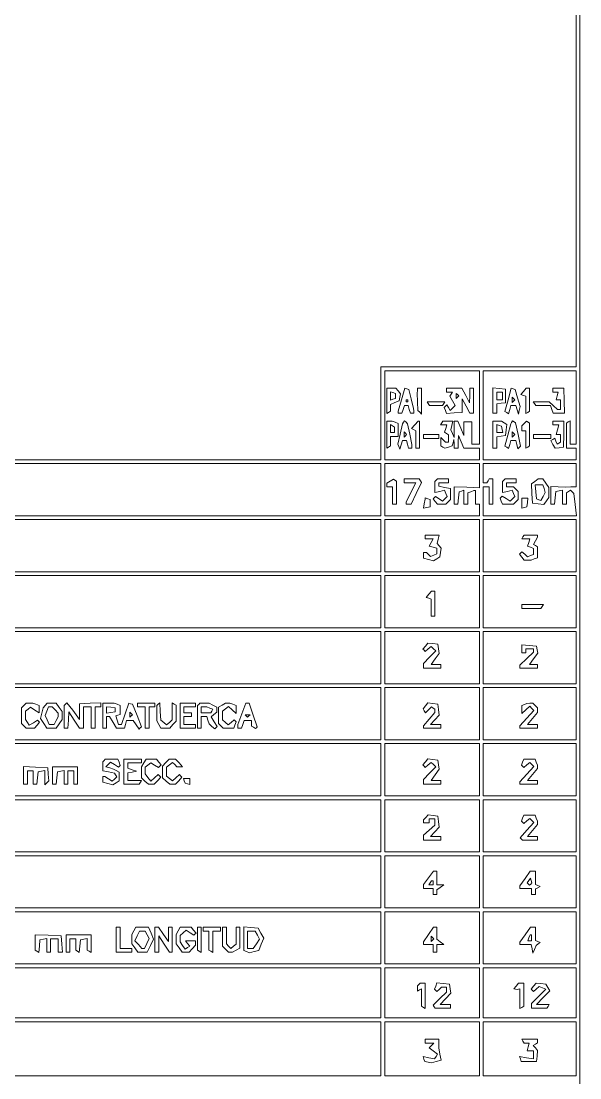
# Paper-space layout 'AN-02-DGE-008' of a CAD drawing. Header units: metres, sheet in millimetres. Extents: x 12 to 193, y 4 to 291.
# Drawn here: x 158 to 193.4, y 89.6 to 156.6 of the extents above; entities that cross this region are included whole.
import ezdxf

# ---------------------------------------------------------------- set-up
doc = ezdxf.new("R2010")
doc.units = ezdxf.units.M
doc.layers.add('DGE_CONTORNOS', color=7, linetype='Continuous', lineweight=0)
doc.layers.add('DGE_DATOS', color=7, linetype='Continuous', lineweight=0)

# ---------------------------------------------------------------- blocks, each defined once
blk = doc.blocks.new('LP_REF_DGE_MT_008')
at = {"layer": 'DGE_CONTORNOS'}
for points in [[(29.374, 147.736), (29.374, 24.923), (111.396, 24.923), (193.417, 24.923), (193.417, 147.736), (193.417, 270.55), (111.396, 270.55), (29.374, 270.55)], [(193.172, 202.497), (193.172, 134.689), (186.985, 134.689), (180.798, 134.689), (180.798, 131.749), (180.798, 128.809), (111.824, 128.809), (42.85, 128.809), (42.85, 199.557), (42.85, 270.305), (118.011, 270.305), (193.172, 270.305)], [(187.047, 132.117), (187.047, 129.789), (186.802, 129.789), (186.556, 129.789), (186.556, 130.498), (186.556, 131.207), (186.311, 131.207), (186.066, 131.207), (186.06, 130.773), (186.054, 130.34), (185.863, 130.8), (185.673, 131.259), (185.563, 131.259), (185.454, 131.259), (185.445, 130.738), (185.437, 130.218), (185.334, 130.463), (185.232, 130.708), (185.295, 130.983), (185.358, 131.259), (185.046, 131.259), (184.733, 131.259), (184.658, 131.137), (184.582, 131.014), (184.781, 131.014), (184.98, 131.014), (184.906, 130.779), (184.831, 130.545), (184.959, 130.466), (185.086, 130.387), (185.086, 130.149), (185.086, 129.912), (184.988, 129.912), (184.89, 129.912), (184.743, 130.059), (184.596, 130.206), (184.596, 129.943), (184.596, 129.681), (184.72, 129.605), (184.844, 129.528), (185.08, 129.603), (185.316, 129.678), (185.371, 129.887), (185.425, 130.095), (185.44, 129.82), (185.454, 129.544), (185.576, 129.544), (185.699, 129.544), (185.709, 129.942), (185.719, 130.34), (185.893, 129.942), (186.067, 129.544), (186.557, 129.544), (187.047, 129.544), (187.047, 129.177), (187.047, 128.809), (184.045, 128.809), (181.043, 128.809), (181.043, 131.627), (181.043, 134.444), (184.045, 134.444), (187.047, 134.444)], [(193.172, 132.117), (193.172, 129.789), (192.988, 129.789), (192.805, 129.789), (192.805, 130.531), (192.805, 131.274), (192.682, 131.198), (192.56, 131.122), (192.56, 130.333), (192.56, 129.544), (192.866, 129.544), (193.172, 129.544), (193.172, 129.177), (193.172, 128.809), (190.232, 128.809), (187.292, 128.809), (187.292, 131.627), (187.292, 134.444), (190.232, 134.444), (193.172, 134.444)], [(187.904, 132.553), (187.904, 131.749), (188.027, 131.749), (188.149, 131.749), (188.149, 132.047), (188.149, 132.345), (188.425, 132.384), (188.7, 132.423), (188.7, 132.852), (188.7, 133.28), (188.302, 133.319), (187.904, 133.357)], [(181.166, 132.538), (181.166, 131.735), (181.288, 131.81), (181.411, 131.886), (181.411, 132.095), (181.411, 132.304), (181.686, 132.425), (181.961, 132.545), (182.002, 132.766), (182.044, 132.986), (181.896, 133.164), (181.749, 133.342), (181.457, 133.342), (181.166, 133.342)], [(181.717, 132.852), (181.717, 132.688), (181.564, 132.637), (181.411, 132.586), (181.411, 132.852), (181.411, 133.117), (181.564, 133.066), (181.717, 133.015)], [(182.106, 132.612), (181.901, 131.875), (181.901, 131.812), (181.901, 131.749), (182.015, 131.749), (182.13, 131.749), (182.207, 131.994), (182.285, 132.239), (182.411, 132.239), (182.537, 132.239), (182.601, 131.994), (182.665, 131.749), (182.773, 131.749), (182.881, 131.749), (182.879, 131.902), (182.876, 132.055), (182.72, 132.66), (182.563, 133.264), (182.437, 133.306), (182.311, 133.348)], [(183.11, 133.189), (183.093, 133.035), (183.121, 132.484), (183.148, 131.933), (183.26, 131.817), (183.371, 131.7), (183.371, 132.521), (183.371, 133.342), (183.249, 133.342), (183.126, 133.342)], [(184.964, 133.219), (184.964, 133.097), (185.155, 133.097), (185.346, 133.097), (185.263, 132.963), (185.18, 132.828), (185.339, 132.531), (185.498, 132.234), (185.348, 132.085), (185.199, 131.935), (185.088, 132.114), (184.977, 132.293), (184.894, 132.21), (184.811, 132.127), (184.885, 131.935), (184.959, 131.743), (185.451, 131.777), (185.944, 131.81), (185.949, 132.239), (185.955, 132.668), (186.197, 132.209), (186.44, 131.749), (186.559, 131.749), (186.679, 131.749), (186.679, 132.545), (186.679, 133.342), (186.556, 133.342), (186.434, 133.342), (186.429, 132.882), (186.423, 132.423), (186.181, 132.882), (185.938, 133.342), (185.451, 133.342), (184.964, 133.342)], [(185.658, 132.77), (185.576, 132.688), (185.576, 132.852), (185.576, 133.015), (185.658, 132.933), (185.74, 132.852)], [(188.517, 132.852), (188.517, 132.607), (188.333, 132.607), (188.149, 132.607), (188.149, 132.852), (188.149, 133.097), (188.333, 133.097), (188.517, 133.097)], [(188.862, 132.608), (188.665, 131.87), (188.783, 131.797), (188.901, 131.725), (188.968, 131.982), (189.035, 132.239), (189.19, 132.239), (189.346, 132.239), (189.437, 131.964), (189.528, 131.688), (189.576, 131.933), (189.625, 132.178), (189.466, 132.72), (189.308, 133.262), (189.184, 133.303), (189.059, 133.345)], [(189.211, 132.525), (189.129, 132.443), (189.129, 132.607), (189.129, 132.77), (189.211, 132.688), (189.293, 132.607)], [(189.849, 133.138), (189.681, 132.934), (189.834, 132.883), (189.987, 132.831), (189.987, 132.283), (189.987, 131.735), (190.109, 131.81), (190.232, 131.886), (190.232, 132.614), (190.232, 133.342), (190.124, 133.342), (190.017, 133.342)], [(191.702, 133.219), (191.702, 133.097), (191.874, 133.097), (192.047, 133.097), (191.982, 132.852), (191.918, 132.607), (192.055, 132.607), (192.192, 132.607), (192.192, 132.3), (192.192, 131.994), (192.093, 131.994), (191.993, 131.994), (191.73, 132.239), (191.467, 132.484), (190.965, 132.484), (190.462, 132.484), (190.538, 132.362), (190.614, 132.239), (191.088, 132.239), (191.563, 132.239), (191.641, 131.994), (191.718, 131.749), (192.078, 131.749), (192.437, 131.749), (192.415, 132.545), (192.393, 133.342), (192.048, 133.342), (191.702, 133.342)], [(182.514, 132.545), (182.514, 132.484), (182.452, 132.484), (182.391, 132.484), (182.391, 132.545), (182.391, 132.607), (182.452, 132.607), (182.514, 132.607)], [(183.8, 132.362), (183.876, 132.239), (184.29, 132.239), (184.704, 132.239), (184.78, 132.362), (184.856, 132.484), (184.29, 132.484), (183.724, 132.484)], [(181.166, 130.394), (181.166, 129.53), (181.288, 129.605), (181.411, 129.681), (181.411, 129.98), (181.411, 130.279), (181.656, 130.279), (181.901, 130.279), (181.901, 130.695), (181.901, 131.11), (181.707, 131.185), (181.513, 131.259), (181.34, 131.259), (181.166, 131.259)], [(181.656, 130.701), (181.656, 130.524), (181.534, 130.524), (181.411, 130.524), (181.411, 130.776), (181.411, 131.029), (181.534, 130.953), (181.656, 130.877)], [(182.237, 131.178), (182.178, 131.075), (182.028, 130.436), (181.878, 129.796), (181.943, 129.639), (182.007, 129.483), (182.091, 129.758), (182.175, 130.034), (182.294, 130.034), (182.414, 130.034), (182.478, 129.789), (182.542, 129.544), (182.65, 129.544), (182.759, 129.544), (182.759, 129.661), (182.759, 129.777), (182.623, 130.426), (182.487, 131.075), (182.392, 131.178), (182.296, 131.28)], [(182.953, 131.026), (182.743, 130.793), (182.873, 130.713), (183.004, 130.632), (183.004, 130.088), (183.004, 129.544), (183.126, 129.544), (183.249, 129.544), (183.249, 130.402), (183.249, 131.259), (183.206, 131.259), (183.164, 131.259)], [(187.904, 130.402), (187.904, 129.544), (188.027, 129.544), (188.149, 129.544), (188.149, 129.903), (188.149, 130.262), (188.425, 130.301), (188.7, 130.34), (188.741, 130.695), (188.781, 131.049), (188.618, 131.152), (188.455, 131.255), (188.18, 131.257), (187.904, 131.259)], [(188.495, 130.728), (188.535, 130.524), (188.342, 130.524), (188.149, 130.524), (188.149, 130.779), (188.149, 131.035), (188.302, 130.984), (188.455, 130.933)], [(189.088, 131.169), (189.03, 131.075), (188.846, 130.371), (188.662, 129.667), (188.782, 129.593), (188.901, 129.519), (188.968, 129.777), (189.035, 130.034), (189.19, 130.034), (189.346, 130.034), (189.416, 129.764), (189.487, 129.493), (189.571, 129.577), (189.654, 129.66), (189.497, 130.402), (189.339, 131.144), (189.243, 131.203), (189.146, 131.263)], [(189.884, 131.107), (189.742, 130.965), (189.742, 130.806), (189.742, 130.647), (189.864, 130.647), (189.987, 130.647), (189.987, 130.088), (189.987, 129.53), (190.109, 129.605), (190.232, 129.681), (190.232, 130.402), (190.232, 131.122), (190.129, 131.186), (190.026, 131.249)], [(191.702, 131.137), (191.702, 131.014), (191.888, 131.014), (192.074, 131.014), (191.997, 130.708), (191.92, 130.402), (192.056, 130.402), (192.192, 130.402), (192.192, 130.164), (192.192, 129.926), (192.082, 129.858), (191.973, 129.79), (191.899, 129.981), (191.826, 130.172), (191.703, 130.096), (191.579, 130.019), (191.71, 129.774), (191.841, 129.529), (192.108, 129.567), (192.376, 129.605), (192.39, 130.432), (192.404, 131.259), (192.053, 131.259), (191.702, 131.259)], [(182.35, 130.32), (182.269, 130.238), (182.269, 130.402), (182.269, 130.565), (182.35, 130.483), (182.432, 130.402)], [(183.494, 130.279), (183.494, 130.157), (183.984, 130.157), (184.474, 130.157), (184.474, 130.279), (184.474, 130.402), (183.984, 130.402), (183.494, 130.402)], [(189.211, 130.32), (189.129, 130.238), (189.129, 130.402), (189.129, 130.565), (189.211, 130.483), (189.293, 130.402)], [(190.477, 130.279), (190.477, 130.157), (191.028, 130.157), (191.579, 130.157), (191.579, 130.279), (191.579, 130.402), (191.028, 130.402), (190.477, 130.402)], [(180.798, 126.91), (180.798, 125.256), (121.074, 125.256), (61.35, 125.256), (61.35, 126.91), (61.35, 128.564), (121.074, 128.564), (180.798, 128.564)], [(187.047, 127.794), (187.047, 127.024), (186.25, 127.06), (185.454, 127.096), (185.454, 126.544), (185.454, 125.991), (185.569, 125.991), (185.683, 125.991), (185.722, 126.38), (185.76, 126.769), (185.913, 126.819), (186.066, 126.869), (186.066, 126.43), (186.066, 125.991), (186.189, 125.991), (186.311, 125.991), (186.311, 126.346), (186.311, 126.7), (186.505, 126.775), (186.699, 126.849), (186.75, 126.849), (186.802, 126.849), (186.802, 126.42), (186.802, 125.991), (186.924, 125.991), (187.047, 125.991), (187.047, 125.624), (187.047, 125.256), (184.045, 125.256), (181.043, 125.256), (181.043, 126.91), (181.043, 128.564), (184.045, 128.564), (187.047, 128.564)], [(193.172, 127.829), (193.172, 127.094), (192.835, 127.082), (192.498, 127.07), (192.039, 127.091), (191.579, 127.113), (191.579, 126.552), (191.579, 125.991), (191.694, 125.991), (191.809, 125.991), (191.847, 126.388), (191.886, 126.786), (192.1, 126.826), (192.315, 126.867), (192.315, 126.429), (192.315, 125.991), (192.437, 125.991), (192.56, 125.991), (192.56, 126.352), (192.56, 126.712), (192.693, 126.794), (192.826, 126.877), (192.927, 126.771), (193.029, 126.665), (193.115, 125.961), (193.2, 125.256), (190.246, 125.256), (187.292, 125.256), (187.292, 126.175), (187.292, 127.094), (187.475, 127.094), (187.659, 127.094), (187.659, 126.543), (187.659, 125.991), (187.782, 125.991), (187.904, 125.991), (187.904, 126.788), (187.904, 127.584), (187.789, 127.584), (187.674, 127.584), (187.598, 127.461), (187.522, 127.339), (187.407, 127.339), (187.292, 127.339), (187.292, 127.951), (187.292, 128.564), (190.232, 128.564), (193.172, 128.564)], [(181.378, 127.445), (181.166, 127.327), (181.166, 127.21), (181.166, 127.094), (181.35, 127.094), (181.534, 127.094), (181.534, 126.543), (181.534, 125.991), (181.656, 125.991), (181.779, 125.991), (181.779, 126.719), (181.779, 127.447), (181.684, 127.505), (181.59, 127.564)], [(182.269, 127.461), (182.269, 127.339), (182.638, 127.339), (183.008, 127.339), (182.699, 126.73), (182.391, 126.122), (182.391, 126.057), (182.391, 125.991), (182.549, 125.991), (182.708, 125.991), (183.042, 126.673), (183.376, 127.354), (183.305, 127.469), (183.234, 127.584), (182.751, 127.584), (182.269, 127.584)], [(184.31, 127.502), (184.229, 127.421), (184.229, 127.071), (184.229, 126.722), (184.534, 126.798), (184.839, 126.875), (184.918, 126.67), (184.996, 126.465), (184.855, 126.323), (184.713, 126.181), (184.484, 126.324), (184.255, 126.467), (184.182, 126.394), (184.108, 126.32), (184.245, 126.156), (184.381, 125.991), (184.648, 125.991), (184.915, 125.991), (185.062, 126.138), (185.209, 126.285), (185.209, 126.631), (185.209, 126.978), (184.841, 127.051), (184.474, 127.125), (184.474, 127.232), (184.474, 127.339), (184.78, 127.339), (185.086, 127.339), (185.086, 127.461), (185.086, 127.584), (184.739, 127.584), (184.392, 127.584)], [(188.598, 127.502), (188.517, 127.421), (188.517, 127.071), (188.517, 126.722), (188.822, 126.798), (189.127, 126.875), (189.206, 126.67), (189.284, 126.465), (189.142, 126.323), (189.001, 126.181), (188.747, 126.34), (188.493, 126.498), (188.428, 126.434), (188.364, 126.369), (188.436, 126.18), (188.509, 125.991), (188.856, 125.991), (189.203, 125.991), (189.35, 126.138), (189.497, 126.285), (189.497, 126.543), (189.497, 126.8), (189.35, 126.947), (189.203, 127.094), (188.982, 127.094), (188.762, 127.094), (188.762, 127.216), (188.762, 127.339), (189.068, 127.339), (189.374, 127.339), (189.374, 127.461), (189.374, 127.584), (189.027, 127.584), (188.68, 127.584)], [(190.554, 127.427), (190.339, 127.27), (190.377, 126.661), (190.416, 126.053), (190.777, 126.011), (191.139, 125.97), (191.298, 126.188), (191.457, 126.406), (191.457, 126.723), (191.457, 127.039), (191.266, 127.312), (191.076, 127.584), (190.922, 127.584), (190.769, 127.584)], [(191.149, 126.976), (191.226, 126.736), (191.088, 126.479), (190.95, 126.221), (190.805, 126.269), (190.661, 126.317), (190.623, 126.766), (190.585, 127.216), (190.829, 127.216), (191.073, 127.216)], [(183.607, 126.338), (183.598, 126.298), (183.545, 126.013), (183.492, 125.728), (183.707, 125.77), (183.922, 125.811), (183.922, 126.044), (183.922, 126.277), (183.769, 126.328), (183.616, 126.379)], [(189.742, 126.042), (189.742, 125.726), (189.895, 125.776), (190.048, 125.827), (190.087, 126.093), (190.126, 126.359), (189.934, 126.359), (189.742, 126.359)], [(180.798, 123.357), (180.798, 121.704), (121.074, 121.704), (61.35, 121.704), (61.35, 123.357), (61.35, 125.011), (121.074, 125.011), (180.798, 125.011)], [(187.047, 123.357), (187.047, 121.704), (184.045, 121.704), (181.043, 121.704), (181.043, 123.357), (181.043, 125.011), (184.045, 125.011), (187.047, 125.011)], [(193.172, 123.357), (193.172, 121.704), (190.232, 121.704), (187.292, 121.704), (187.292, 123.357), (187.292, 125.011), (190.232, 125.011), (193.172, 125.011)], [(183.616, 123.909), (183.616, 123.786), (183.866, 123.786), (184.115, 123.786), (183.991, 123.555), (183.867, 123.323), (184.109, 123.26), (184.351, 123.197), (184.351, 123.014), (184.351, 122.832), (184.147, 122.754), (183.943, 122.676), (183.816, 122.802), (183.69, 122.929), (183.592, 122.929), (183.494, 122.929), (183.494, 122.747), (183.494, 122.566), (183.819, 122.484), (184.144, 122.403), (184.34, 122.525), (184.535, 122.647), (184.575, 122.917), (184.615, 123.187), (184.488, 123.34), (184.362, 123.493), (184.432, 123.762), (184.502, 124.031), (184.059, 124.031), (183.616, 124.031)], [(189.803, 123.909), (189.727, 123.786), (189.988, 123.786), (190.248, 123.786), (190.175, 123.556), (190.102, 123.325), (190.289, 123.253), (190.477, 123.181), (190.477, 122.99), (190.477, 122.798), (190.292, 122.727), (190.106, 122.656), (189.921, 122.81), (189.736, 122.964), (189.66, 122.888), (189.584, 122.812), (189.739, 122.625), (189.894, 122.439), (190.114, 122.439), (190.334, 122.439), (190.528, 122.513), (190.722, 122.587), (190.722, 122.935), (190.722, 123.282), (190.599, 123.358), (190.476, 123.434), (190.599, 123.663), (190.722, 123.893), (190.722, 123.962), (190.722, 124.031), (190.3, 124.031), (189.879, 124.031)], [(180.798, 119.805), (180.798, 118.151), (121.074, 118.151), (61.35, 118.151), (61.35, 119.805), (61.35, 121.459), (121.074, 121.459), (180.798, 121.459)], [(187.047, 119.805), (187.047, 118.151), (184.045, 118.151), (181.043, 118.151), (181.043, 119.805), (181.043, 121.459), (184.045, 121.459), (187.047, 121.459)], [(193.172, 119.805), (193.172, 118.151), (190.232, 118.151), (187.292, 118.151), (187.292, 119.805), (187.292, 121.459), (190.232, 121.459), (193.172, 121.459)], [(183.846, 120.275), (183.677, 120.071), (183.831, 120.02), (183.984, 119.968), (183.984, 119.427), (183.984, 118.886), (184.106, 118.886), (184.229, 118.886), (184.229, 119.682), (184.229, 120.478), (184.121, 120.478), (184.014, 120.478)], [(189.742, 119.498), (189.742, 119.376), (190.347, 119.376), (190.952, 119.376), (191.028, 119.498), (191.104, 119.621), (190.423, 119.621), (189.742, 119.621)], [(180.798, 116.252), (180.798, 114.598), (121.074, 114.598), (61.35, 114.598), (61.35, 116.252), (61.35, 117.906), (121.074, 117.906), (180.798, 117.906)], [(187.047, 116.252), (187.047, 114.598), (184.045, 114.598), (181.043, 114.598), (181.043, 116.252), (181.043, 117.906), (184.045, 117.906), (187.047, 117.906)], [(193.172, 116.252), (193.172, 114.598), (190.232, 114.598), (187.292, 114.598), (187.292, 116.252), (187.292, 117.906), (190.232, 117.906), (193.172, 117.906)], [(183.619, 116.99), (183.459, 116.797), (183.535, 116.722), (183.61, 116.646), (183.802, 116.805), (183.994, 116.964), (184.136, 116.823), (184.277, 116.681), (183.885, 116.277), (183.494, 115.873), (183.494, 115.726), (183.494, 115.578), (184.045, 115.578), (184.596, 115.578), (184.596, 115.701), (184.596, 115.823), (184.286, 115.823), (183.976, 115.823), (184.236, 116.174), (184.495, 116.525), (184.454, 116.817), (184.413, 117.11), (184.096, 117.146), (183.779, 117.183)], [(189.742, 116.811), (189.742, 116.558), (189.864, 116.558), (189.987, 116.558), (189.987, 116.681), (189.987, 116.803), (190.232, 116.803), (190.477, 116.803), (190.477, 116.705), (190.477, 116.606), (190.048, 116.191), (189.619, 115.775), (189.619, 115.677), (189.619, 115.578), (190.171, 115.578), (190.722, 115.578), (190.722, 115.701), (190.722, 115.823), (190.473, 115.823), (190.224, 115.823), (190.485, 116.176), (190.746, 116.528), (190.702, 116.758), (190.659, 116.987), (190.2, 117.025), (189.742, 117.063)], [(180.798, 112.699), (180.798, 111.045), (121.074, 111.045), (61.35, 111.045), (61.35, 112.699), (61.35, 114.353), (121.074, 114.353), (180.798, 114.353)], [(187.047, 112.699), (187.047, 111.045), (184.045, 111.045), (181.043, 111.045), (181.043, 112.699), (181.043, 114.353), (184.045, 114.353), (187.047, 114.353)], [(193.172, 112.699), (193.172, 111.045), (190.232, 111.045), (187.292, 111.045), (187.292, 112.699), (187.292, 114.353), (190.232, 114.353), (193.172, 114.353)], [(158.158, 113.226), (158.011, 113.079), (158.011, 112.577), (158.011, 112.074), (158.158, 111.927), (158.305, 111.78), (158.572, 111.78), (158.839, 111.78), (158.994, 111.967), (159.149, 112.154), (159.082, 112.221), (159.015, 112.287), (158.755, 112.126), (158.494, 111.964), (158.377, 112.148), (158.26, 112.332), (158.258, 112.592), (158.256, 112.853), (158.418, 112.987), (158.579, 113.121), (158.847, 112.934), (159.114, 112.747), (159.114, 112.985), (159.114, 113.224), (158.92, 113.299), (158.726, 113.373), (158.516, 113.373), (158.305, 113.373)], [(159.506, 113.219), (159.379, 113.065), (159.294, 112.728), (159.209, 112.391), (159.41, 112.086), (159.61, 111.78), (159.906, 111.78), (160.203, 111.78), (160.393, 112.053), (160.584, 112.325), (160.584, 112.577), (160.584, 112.829), (160.393, 113.101), (160.203, 113.373), (159.918, 113.373), (159.634, 113.373)], [(160.797, 113.3), (160.707, 113.21), (160.707, 112.495), (160.707, 111.78), (160.822, 111.78), (160.937, 111.78), (160.975, 112.294), (161.013, 112.808), (161.351, 112.294), (161.69, 111.78), (161.811, 111.78), (161.932, 111.78), (161.932, 112.454), (161.932, 113.128), (162.177, 113.128), (162.422, 113.128), (162.422, 112.454), (162.422, 111.78), (162.544, 111.78), (162.667, 111.78), (162.667, 112.454), (162.667, 113.128), (162.851, 113.128), (163.034, 113.128), (163.034, 113.257), (163.034, 113.386), (162.36, 113.358), (161.687, 113.331), (161.68, 112.831), (161.674, 112.332), (161.466, 112.631), (161.258, 112.931), (161.072, 113.16), (160.887, 113.39)], [(163.157, 112.577), (163.157, 111.78), (163.279, 111.78), (163.402, 111.78), (163.402, 112.148), (163.402, 112.516), (163.498, 112.516), (163.594, 112.516), (163.811, 112.148), (164.028, 111.78), (164.278, 111.78), (164.527, 111.78), (164.591, 112.025), (164.656, 112.271), (164.871, 112.271), (165.087, 112.271), (165.272, 111.995), (165.458, 111.719), (165.538, 111.797), (165.619, 111.874), (165.333, 112.584), (165.048, 113.294), (164.925, 113.335), (164.801, 113.376), (164.572, 112.701), (164.342, 112.025), (164.248, 112.025), (164.153, 112.025), (164.068, 112.296), (163.982, 112.566), (164.121, 112.612), (164.259, 112.658), (164.259, 112.941), (164.259, 113.224), (164.066, 113.299), (163.872, 113.373), (163.514, 113.373), (163.157, 113.373)], [(165.362, 113.251), (165.362, 113.128), (165.607, 113.128), (165.852, 113.128), (165.852, 112.454), (165.852, 111.78), (165.975, 111.78), (166.097, 111.78), (166.097, 112.454), (166.097, 113.128), (166.281, 113.128), (166.465, 113.128), (166.465, 113.251), (166.465, 113.373), (165.913, 113.373), (165.362, 113.373)], [(166.679, 113.303), (166.587, 113.21), (166.587, 112.732), (166.587, 112.254), (166.714, 112.017), (166.841, 111.78), (167.124, 111.78), (167.407, 111.78), (167.609, 112.005), (167.812, 112.229), (167.812, 112.732), (167.812, 113.236), (167.69, 113.312), (167.567, 113.388), (167.567, 112.844), (167.567, 112.301), (167.383, 112.148), (167.2, 111.995), (167.022, 112.143), (166.845, 112.29), (166.808, 112.843), (166.771, 113.396)], [(168.057, 112.577), (168.057, 111.78), (168.547, 111.78), (169.037, 111.78), (169.037, 111.903), (169.037, 112.025), (168.67, 112.025), (168.302, 112.025), (168.302, 112.271), (168.302, 112.516), (168.547, 112.516), (168.792, 112.516), (168.792, 112.638), (168.792, 112.761), (168.547, 112.761), (168.302, 112.761), (168.302, 112.944), (168.302, 113.128), (168.67, 113.128), (169.037, 113.128), (169.037, 113.251), (169.037, 113.373), (168.547, 113.373), (168.057, 113.373)], [(169.242, 113.291), (169.16, 113.21), (169.16, 112.495), (169.16, 111.78), (169.282, 111.78), (169.405, 111.78), (169.405, 112.148), (169.405, 112.516), (169.58, 112.516), (169.756, 112.516), (169.83, 112.282), (169.904, 112.048), (170.086, 111.897), (170.268, 111.746), (170.343, 111.82), (170.418, 111.895), (170.222, 112.194), (170.027, 112.493), (170.206, 112.642), (170.385, 112.791), (170.385, 112.955), (170.385, 113.119), (170.148, 113.246), (169.911, 113.373), (169.617, 113.373), (169.323, 113.373)], [(170.722, 113.241), (170.507, 113.116), (170.507, 112.595), (170.507, 112.074), (170.654, 111.927), (170.802, 111.78), (171.131, 111.78), (171.461, 111.78), (171.539, 111.982), (171.616, 112.183), (171.555, 112.244), (171.493, 112.305), (171.307, 112.15), (171.12, 111.995), (170.936, 112.148), (170.753, 112.301), (170.753, 112.577), (170.753, 112.853), (170.939, 113.007), (171.125, 113.162), (171.367, 112.942), (171.61, 112.723), (171.61, 112.973), (171.61, 113.224), (171.416, 113.299), (171.223, 113.373), (171.079, 113.369), (170.936, 113.366)], [(171.986, 112.695), (171.733, 112.016), (171.733, 111.898), (171.733, 111.78), (171.847, 111.78), (171.961, 111.78), (172.039, 112.025), (172.117, 112.271), (172.353, 112.271), (172.59, 112.271), (172.59, 112.094), (172.59, 111.917), (172.721, 111.837), (172.852, 111.756), (172.904, 111.808), (172.956, 111.86), (172.701, 112.617), (172.445, 113.373), (172.343, 113.373), (172.24, 113.373)], [(183.626, 113.201), (183.473, 113.016), (183.552, 112.887), (183.632, 112.759), (183.818, 112.944), (184.004, 113.13), (184.116, 113.061), (184.229, 112.991), (184.229, 112.88), (184.229, 112.769), (183.861, 112.35), (183.494, 111.932), (183.494, 111.856), (183.494, 111.78), (184.045, 111.78), (184.596, 111.78), (184.596, 111.903), (184.596, 112.025), (184.269, 112.025), (183.941, 112.025), (184.217, 112.319), (184.493, 112.613), (184.453, 112.962), (184.413, 113.312), (184.096, 113.349), (183.779, 113.385)], [(189.895, 113.292), (189.742, 113.23), (189.742, 112.976), (189.742, 112.723), (189.99, 112.947), (190.238, 113.171), (190.369, 113.04), (190.5, 112.909), (190.06, 112.422), (189.619, 111.935), (189.619, 111.858), (189.619, 111.78), (190.171, 111.78), (190.722, 111.78), (190.722, 111.903), (190.722, 112.025), (190.405, 112.025), (190.088, 112.025), (190.405, 112.402), (190.722, 112.779), (190.722, 112.929), (190.722, 113.079), (190.575, 113.226), (190.428, 113.373), (190.238, 113.363), (190.048, 113.354)], [(160.147, 112.936), (160.339, 112.743), (160.339, 112.621), (160.339, 112.499), (160.212, 112.262), (160.085, 112.025), (159.926, 112.025), (159.766, 112.025), (159.64, 112.301), (159.515, 112.577), (159.617, 112.852), (159.719, 113.128), (159.836, 113.128), (159.954, 113.128)], [(163.953, 112.944), (163.953, 112.822), (163.677, 112.783), (163.402, 112.743), (163.402, 112.944), (163.402, 113.145), (163.677, 113.106), (163.953, 113.067)], [(164.954, 112.556), (164.872, 112.475), (164.872, 112.638), (164.872, 112.801), (164.954, 112.72), (165.035, 112.638)], [(169.945, 113.054), (170.139, 112.98), (170.071, 112.87), (170.003, 112.761), (169.704, 112.761), (169.405, 112.761), (169.405, 112.944), (169.405, 113.128), (169.579, 113.128), (169.752, 113.128)], [(172.427, 112.556), (172.345, 112.475), (172.263, 112.556), (172.182, 112.638), (172.345, 112.638), (172.509, 112.638)], [(180.798, 109.147), (180.798, 107.493), (121.074, 107.493), (61.35, 107.493), (61.35, 109.147), (61.35, 110.8), (121.074, 110.8), (180.798, 110.8)], [(187.047, 109.147), (187.047, 107.493), (184.045, 107.493), (181.043, 107.493), (181.043, 109.147), (181.043, 110.8), (184.045, 110.8), (187.047, 110.8)], [(193.172, 109.147), (193.172, 107.493), (190.232, 107.493), (187.292, 107.493), (187.292, 109.147), (187.292, 110.8), (190.232, 110.8), (193.172, 110.8)], [(158.134, 108.785), (158.134, 108.228), (158.256, 108.228), (158.379, 108.228), (158.379, 108.657), (158.379, 109.085), (158.563, 109.085), (158.746, 109.085), (158.746, 108.657), (158.746, 108.228), (158.861, 108.228), (158.976, 108.228), (159.014, 108.625), (159.053, 109.022), (159.267, 109.063), (159.481, 109.103), (159.481, 108.641), (159.481, 108.179), (159.613, 108.31), (159.744, 108.442), (159.705, 108.855), (159.665, 109.269), (158.9, 109.306), (158.134, 109.342)], [(159.971, 108.779), (159.971, 108.228), (160.086, 108.228), (160.201, 108.228), (160.239, 108.625), (160.278, 109.022), (160.492, 109.063), (160.707, 109.103), (160.707, 108.666), (160.707, 108.228), (160.829, 108.228), (160.952, 108.228), (160.952, 108.657), (160.952, 109.085), (161.135, 109.085), (161.319, 109.085), (161.319, 108.657), (161.319, 108.228), (161.442, 108.228), (161.564, 108.228), (161.564, 108.779), (161.564, 109.33), (160.768, 109.33), (159.971, 109.33)], [(163.238, 109.739), (163.157, 109.657), (163.157, 109.368), (163.157, 109.079), (163.527, 109.005), (163.897, 108.931), (163.969, 108.814), (164.042, 108.696), (163.903, 108.557), (163.763, 108.418), (163.523, 108.568), (163.283, 108.718), (163.22, 108.718), (163.157, 108.718), (163.157, 108.536), (163.157, 108.355), (163.482, 108.273), (163.807, 108.192), (164.003, 108.315), (164.198, 108.438), (164.198, 108.718), (164.198, 108.997), (164.014, 109.094), (163.831, 109.19), (163.596, 109.264), (163.361, 109.338), (163.507, 109.484), (163.653, 109.63), (163.907, 109.472), (164.161, 109.313), (164.213, 109.366), (164.265, 109.418), (164.188, 109.619), (164.111, 109.82), (163.715, 109.82), (163.32, 109.82)], [(164.504, 109.024), (164.504, 108.228), (164.987, 108.228), (165.47, 108.228), (165.546, 108.35), (165.621, 108.473), (165.185, 108.473), (164.749, 108.473), (164.749, 108.709), (164.749, 108.946), (165.025, 109), (165.301, 109.054), (165.025, 109.145), (164.749, 109.236), (164.749, 109.406), (164.749, 109.575), (165.178, 109.575), (165.607, 109.575), (165.607, 109.698), (165.607, 109.82), (165.056, 109.82), (164.504, 109.82)], [(165.759, 109.577), (165.607, 109.334), (165.607, 108.983), (165.607, 108.633), (165.831, 108.431), (166.055, 108.228), (166.241, 108.228), (166.427, 108.228), (166.63, 108.452), (166.833, 108.676), (166.75, 108.759), (166.668, 108.841), (166.433, 108.628), (166.197, 108.415), (166.025, 108.651), (165.852, 108.887), (165.852, 109.094), (165.852, 109.3), (166.026, 109.445), (166.2, 109.589), (166.449, 109.434), (166.698, 109.278), (166.783, 109.363), (166.867, 109.447), (166.712, 109.634), (166.557, 109.82), (166.234, 109.82), (165.911, 109.82)], [(167.157, 109.596), (166.955, 109.372), (166.955, 109.003), (166.955, 108.633), (167.179, 108.431), (167.403, 108.228), (167.588, 108.228), (167.774, 108.228), (167.977, 108.452), (168.18, 108.676), (168.098, 108.759), (168.016, 108.841), (167.794, 108.64), (167.572, 108.439), (167.386, 108.593), (167.2, 108.748), (167.2, 109.024), (167.2, 109.3), (167.389, 109.457), (167.578, 109.614), (167.719, 109.472), (167.861, 109.33), (168.039, 109.33), (168.218, 109.33), (167.996, 109.575), (167.774, 109.82), (167.567, 109.82), (167.36, 109.82)], [(183.619, 109.64), (183.459, 109.447), (183.535, 109.371), (183.61, 109.295), (183.802, 109.455), (183.994, 109.614), (184.136, 109.472), (184.277, 109.331), (183.885, 108.927), (183.494, 108.522), (183.494, 108.375), (183.494, 108.228), (184.045, 108.228), (184.596, 108.228), (184.596, 108.35), (184.596, 108.473), (184.286, 108.473), (183.976, 108.473), (184.236, 108.824), (184.495, 109.174), (184.454, 109.467), (184.413, 109.759), (184.096, 109.796), (183.779, 109.833)], [(189.784, 109.631), (189.712, 109.442), (189.785, 109.369), (189.858, 109.295), (190.05, 109.455), (190.242, 109.614), (190.371, 109.485), (190.5, 109.356), (190.06, 108.869), (189.619, 108.382), (189.619, 108.305), (189.619, 108.228), (190.171, 108.228), (190.722, 108.228), (190.722, 108.35), (190.722, 108.473), (190.405, 108.473), (190.088, 108.473), (190.405, 108.85), (190.722, 109.227), (190.722, 109.33), (190.722, 109.433), (190.648, 109.627), (190.573, 109.82), (190.215, 109.82), (189.857, 109.82)], [(168.33, 108.45), (168.379, 108.304), (168.524, 108.256), (168.67, 108.207), (168.67, 108.401), (168.67, 108.595), (168.476, 108.595), (168.282, 108.595)], [(180.798, 105.594), (180.798, 103.94), (121.074, 103.94), (61.35, 103.94), (61.35, 105.594), (61.35, 107.248), (121.074, 107.248), (180.798, 107.248)], [(187.047, 105.594), (187.047, 103.94), (184.045, 103.94), (181.043, 103.94), (181.043, 105.594), (181.043, 107.248), (184.045, 107.248), (187.047, 107.248)], [(193.172, 105.594), (193.172, 103.94), (190.232, 103.94), (187.292, 103.94), (187.292, 105.594), (187.292, 107.248), (190.232, 107.248), (193.172, 107.248)], [(183.646, 106.126), (183.494, 105.974), (183.494, 105.876), (183.494, 105.778), (183.677, 105.778), (183.861, 105.778), (183.861, 105.9), (183.861, 106.023), (184.045, 106.023), (184.229, 106.023), (184.229, 105.828), (184.229, 105.633), (183.861, 105.311), (183.494, 104.988), (183.494, 104.832), (183.494, 104.675), (184.045, 104.675), (184.596, 104.675), (184.596, 104.798), (184.596, 104.92), (184.269, 104.92), (183.941, 104.92), (184.217, 105.214), (184.493, 105.507), (184.453, 105.857), (184.413, 106.206), (184.105, 106.242), (183.798, 106.278)], [(189.784, 106.079), (189.712, 105.89), (189.785, 105.816), (189.858, 105.743), (190.05, 105.902), (190.242, 106.061), (190.371, 105.932), (190.5, 105.804), (190.062, 105.319), (189.624, 104.834), (189.703, 104.755), (189.783, 104.675), (190.252, 104.675), (190.722, 104.675), (190.722, 104.798), (190.722, 104.92), (190.405, 104.92), (190.088, 104.92), (190.405, 105.297), (190.722, 105.674), (190.722, 105.777), (190.722, 105.88), (190.648, 106.074), (190.573, 106.268), (190.215, 106.268), (189.857, 106.268)], [(180.798, 102.041), (180.798, 100.387), (121.074, 100.387), (61.35, 100.387), (61.35, 102.041), (61.35, 103.695), (121.074, 103.695), (180.798, 103.695)], [(187.047, 102.041), (187.047, 100.387), (184.045, 100.387), (181.043, 100.387), (181.043, 102.041), (181.043, 103.695), (184.045, 103.695), (187.047, 103.695)], [(193.172, 102.041), (193.172, 100.387), (190.232, 100.387), (187.292, 100.387), (187.292, 102.041), (187.292, 103.695), (190.232, 103.695), (193.172, 103.695)], [(183.815, 102.294), (183.494, 101.874), (183.494, 101.743), (183.494, 101.612), (183.8, 101.612), (184.106, 101.612), (184.106, 101.429), (184.106, 101.245), (184.229, 101.245), (184.351, 101.245), (184.351, 101.384), (184.351, 101.524), (184.566, 101.687), (184.78, 101.85), (184.566, 101.853), (184.351, 101.857), (184.351, 102.286), (184.351, 102.715), (184.243, 102.715), (184.135, 102.715)], [(189.942, 102.249), (189.619, 101.783), (189.619, 101.698), (189.619, 101.612), (189.987, 101.612), (190.354, 101.612), (190.354, 101.429), (190.354, 101.245), (190.477, 101.245), (190.599, 101.245), (190.599, 101.418), (190.599, 101.592), (190.753, 101.663), (190.906, 101.735), (190.753, 101.806), (190.599, 101.878), (190.599, 102.296), (190.599, 102.715), (190.432, 102.715), (190.265, 102.715)], [(184.106, 101.98), (184.106, 101.857), (183.977, 101.857), (183.847, 101.857), (183.922, 101.98), (183.998, 102.102), (184.052, 102.102), (184.106, 102.102)], [(190.306, 101.891), (190.232, 101.817), (190.158, 101.89), (190.085, 101.964), (190.181, 102.119), (190.277, 102.274), (190.328, 102.119), (190.38, 101.965)], [(180.798, 98.488), (180.798, 96.835), (121.074, 96.835), (61.35, 96.835), (61.35, 98.488), (61.35, 100.142), (121.074, 100.142), (180.798, 100.142)], [(187.047, 98.488), (187.047, 96.835), (184.045, 96.835), (181.043, 96.835), (181.043, 98.488), (181.043, 100.142), (184.045, 100.142), (187.047, 100.142)], [(193.172, 98.488), (193.172, 96.835), (190.232, 96.835), (187.292, 96.835), (187.292, 98.488), (187.292, 100.142), (190.232, 100.142), (193.172, 100.142)], [(172.1, 98.431), (172.1, 97.684), (172.284, 97.614), (172.468, 97.543), (172.759, 97.616), (173.049, 97.689), (173.209, 98.075), (173.369, 98.461), (173.19, 98.781), (173.011, 99.101), (172.556, 99.139), (172.1, 99.177)], [(158.869, 98.195), (158.869, 97.707), (158.983, 97.636), (159.098, 97.565), (159.137, 97.964), (159.175, 98.364), (159.39, 98.405), (159.604, 98.445), (159.604, 98.007), (159.604, 97.57), (159.726, 97.57), (159.849, 97.57), (159.849, 97.998), (159.849, 98.427), (160.094, 98.427), (160.339, 98.427), (160.339, 97.998), (160.339, 97.57), (160.469, 97.57), (160.598, 97.57), (160.56, 98.09), (160.523, 98.611), (159.696, 98.647), (158.869, 98.683)], [(160.829, 98.121), (160.829, 97.57), (160.952, 97.57), (161.074, 97.57), (161.074, 97.998), (161.074, 98.427), (161.258, 98.427), (161.442, 98.427), (161.442, 98.067), (161.442, 97.707), (161.556, 97.636), (161.671, 97.565), (161.709, 97.964), (161.748, 98.364), (161.962, 98.405), (162.177, 98.445), (162.177, 98.076), (162.177, 97.707), (162.299, 97.631), (162.422, 97.555), (162.422, 98.114), (162.422, 98.672), (161.625, 98.672), (160.829, 98.672)], [(164.014, 98.366), (164.014, 97.57), (164.504, 97.57), (164.994, 97.57), (164.994, 97.692), (164.994, 97.815), (164.627, 97.815), (164.259, 97.815), (164.259, 98.488), (164.259, 99.162), (164.137, 99.162), (164.014, 99.162)], [(165.121, 98.925), (164.994, 98.688), (164.994, 98.401), (164.994, 98.114), (165.185, 97.842), (165.376, 97.57), (165.677, 97.57), (165.979, 97.57), (166.179, 97.99), (166.379, 98.41), (166.223, 98.786), (166.067, 99.162), (165.658, 99.162), (165.248, 99.162)], [(165.971, 98.679), (166.098, 98.441), (165.955, 98.128), (165.813, 97.815), (165.729, 97.815), (165.645, 97.815), (165.423, 98.06), (165.201, 98.306), (165.34, 98.611), (165.479, 98.917), (165.661, 98.917), (165.843, 98.917)], [(166.465, 98.366), (166.465, 97.57), (166.587, 97.57), (166.71, 97.57), (166.712, 98.09), (166.714, 98.611), (167.048, 98.091), (167.383, 97.571), (167.475, 97.571), (167.567, 97.57), (167.567, 98.366), (167.567, 99.162), (167.445, 99.162), (167.322, 99.162), (167.322, 98.705), (167.322, 98.248), (167.011, 98.705), (166.701, 99.162), (166.583, 99.162), (166.465, 99.162)], [(167.939, 98.925), (167.812, 98.688), (167.812, 98.401), (167.812, 98.114), (168.003, 97.842), (168.194, 97.57), (168.413, 97.57), (168.632, 97.57), (168.835, 97.794), (169.037, 98.018), (169.037, 98.161), (169.037, 98.305), (168.716, 98.305), (168.395, 98.305), (168.538, 98.132), (168.682, 97.959), (168.535, 97.868), (168.388, 97.777), (168.222, 98.003), (168.057, 98.229), (168.057, 98.436), (168.057, 98.642), (168.251, 98.803), (168.445, 98.964), (168.692, 98.809), (168.939, 98.655), (169.005, 98.722), (169.072, 98.789), (168.917, 98.976), (168.762, 99.162), (168.414, 99.162), (168.066, 99.162)], [(169.16, 98.434), (169.16, 97.707), (169.282, 97.631), (169.405, 97.555), (169.405, 98.359), (169.405, 99.162), (169.282, 99.162), (169.16, 99.162)], [(169.527, 99.04), (169.527, 98.917), (169.711, 98.917), (169.895, 98.917), (169.895, 98.312), (169.895, 97.707), (170.017, 97.631), (170.14, 97.555), (170.14, 98.236), (170.14, 98.917), (170.385, 98.917), (170.63, 98.917), (170.63, 99.04), (170.63, 99.162), (170.079, 99.162), (169.527, 99.162)], [(170.753, 98.558), (170.753, 97.955), (170.945, 97.762), (171.138, 97.57), (171.259, 97.57), (171.381, 97.57), (171.618, 97.696), (171.855, 97.823), (171.855, 98.493), (171.855, 99.162), (171.733, 99.162), (171.61, 99.162), (171.61, 98.626), (171.61, 98.09), (171.448, 97.955), (171.286, 97.82), (171.142, 97.965), (170.998, 98.109), (170.998, 98.635), (170.998, 99.162), (170.875, 99.162), (170.753, 99.162)], [(172.962, 98.664), (173.098, 98.411), (172.902, 98.113), (172.707, 97.815), (172.526, 97.815), (172.345, 97.815), (172.345, 98.366), (172.345, 98.917), (172.586, 98.917), (172.827, 98.917)], [(183.817, 98.696), (183.494, 98.23), (183.494, 98.145), (183.494, 98.06), (183.8, 98.06), (184.106, 98.06), (184.106, 97.815), (184.106, 97.57), (184.229, 97.57), (184.351, 97.57), (184.351, 97.815), (184.351, 98.06), (184.566, 98.064), (184.78, 98.067), (184.566, 98.23), (184.351, 98.393), (184.351, 98.778), (184.351, 99.162), (184.245, 99.162), (184.14, 99.162)], [(184.065, 98.346), (183.984, 98.264), (183.984, 98.427), (183.984, 98.591), (184.065, 98.509), (184.147, 98.427)], [(189.956, 98.681), (189.619, 98.204), (189.619, 98.132), (189.619, 98.06), (189.978, 98.06), (190.337, 98.06), (190.386, 97.784), (190.434, 97.508), (190.538, 97.753), (190.643, 97.998), (190.774, 98.1), (190.906, 98.201), (190.753, 98.263), (190.599, 98.325), (190.599, 98.744), (190.599, 99.162), (190.446, 99.16), (190.293, 99.157)], [(190.354, 98.488), (190.354, 98.305), (190.236, 98.305), (190.117, 98.305), (190.188, 98.488), (190.258, 98.672), (190.306, 98.672), (190.354, 98.672)], [(180.798, 94.997), (180.798, 93.404), (121.074, 93.404), (61.35, 93.404), (61.35, 94.997), (61.35, 96.59), (121.074, 96.59), (180.798, 96.59)], [(187.047, 94.997), (187.047, 93.404), (184.045, 93.404), (181.043, 93.404), (181.043, 94.997), (181.043, 96.59), (184.045, 96.59), (187.047, 96.59)], [(193.172, 94.997), (193.172, 93.404), (190.232, 93.404), (187.292, 93.404), (187.292, 94.997), (187.292, 96.59), (190.232, 96.59), (193.172, 96.59)], [(183.208, 95.528), (183.126, 95.446), (183.126, 95.276), (183.126, 95.105), (183.249, 95.181), (183.371, 95.256), (183.371, 94.705), (183.371, 94.154), (183.494, 94.078), (183.616, 94.002), (183.616, 94.806), (183.616, 95.61), (183.453, 95.61), (183.29, 95.61)], [(184.274, 95.428), (184.199, 95.231), (184.277, 95.153), (184.355, 95.075), (184.5, 95.22), (184.645, 95.365), (184.805, 95.365), (184.964, 95.365), (184.964, 95.205), (184.964, 95.045), (184.54, 94.634), (184.116, 94.223), (184.18, 94.12), (184.243, 94.017), (184.726, 94.017), (185.209, 94.017), (185.209, 94.139), (185.209, 94.262), (184.88, 94.262), (184.55, 94.262), (184.89, 94.616), (185.229, 94.971), (185.188, 95.259), (185.148, 95.548), (184.749, 95.587), (184.35, 95.625)], [(189.374, 95.426), (189.222, 95.242), (189.329, 95.227), (189.436, 95.213), (189.527, 95.227), (189.619, 95.242), (189.619, 94.622), (189.619, 94.002), (189.742, 94.078), (189.864, 94.154), (189.864, 94.882), (189.864, 95.61), (189.696, 95.61), (189.527, 95.61)], [(190.48, 95.429), (190.319, 95.236), (190.395, 95.16), (190.471, 95.085), (190.656, 95.238), (190.841, 95.392), (191.047, 95.313), (191.254, 95.234), (190.804, 94.773), (190.354, 94.313), (190.354, 94.165), (190.354, 94.017), (190.837, 94.017), (191.32, 94.017), (191.396, 94.139), (191.471, 94.262), (191.073, 94.262), (190.674, 94.262), (191.093, 94.694), (191.512, 95.127), (191.38, 95.338), (191.248, 95.548), (190.944, 95.585), (190.64, 95.622)], [(180.798, 91.444), (180.798, 89.729), (121.074, 89.729), (61.35, 89.729), (61.35, 91.444), (61.35, 93.159), (121.074, 93.159), (180.798, 93.159)], [(187.047, 91.444), (187.047, 89.729), (184.045, 89.729), (181.043, 89.729), (181.043, 91.444), (181.043, 93.159), (184.045, 93.159), (187.047, 93.159)], [(193.172, 91.444), (193.172, 89.729), (190.232, 89.729), (187.292, 89.729), (187.292, 91.444), (187.292, 93.159), (190.232, 93.159), (193.172, 93.159)], [(183.616, 91.934), (183.616, 91.812), (183.886, 91.812), (184.155, 91.812), (184.005, 91.662), (183.855, 91.511), (184.121, 91.311), (184.387, 91.11), (184.293, 90.959), (184.199, 90.807), (183.837, 90.88), (183.474, 90.952), (183.525, 90.8), (183.575, 90.648), (183.789, 90.606), (184.003, 90.565), (184.313, 90.643), (184.622, 90.72), (184.544, 91.113), (184.466, 91.506), (184.469, 91.781), (184.471, 92.057), (184.044, 92.057), (183.616, 92.057)], [(189.803, 91.934), (189.879, 91.812), (190.044, 91.812), (190.209, 91.812), (190.145, 91.567), (190.081, 91.322), (190.279, 91.322), (190.477, 91.322), (190.477, 91.063), (190.477, 90.804), (190.035, 90.887), (189.594, 90.97), (189.647, 90.809), (189.701, 90.648), (190.181, 90.648), (190.661, 90.648), (190.7, 90.992), (190.74, 91.337), (190.602, 91.502), (190.465, 91.667), (190.593, 91.747), (190.722, 91.826), (190.722, 91.942), (190.722, 92.057), (190.225, 92.057), (189.727, 92.057)]]:
    blk.add_lwpolyline(points, close=True, dxfattribs=at)

psp = doc.layouts.new('AN-02-DGE-008')

# ---------------------------------------------------------------- block references
at = {"layer": 'DGE_DATOS'}
psp.add_blockref('LP_REF_DGE_MT_008', (0, 0), dxfattribs=at)

doc.saveas('drawing.dxf')
